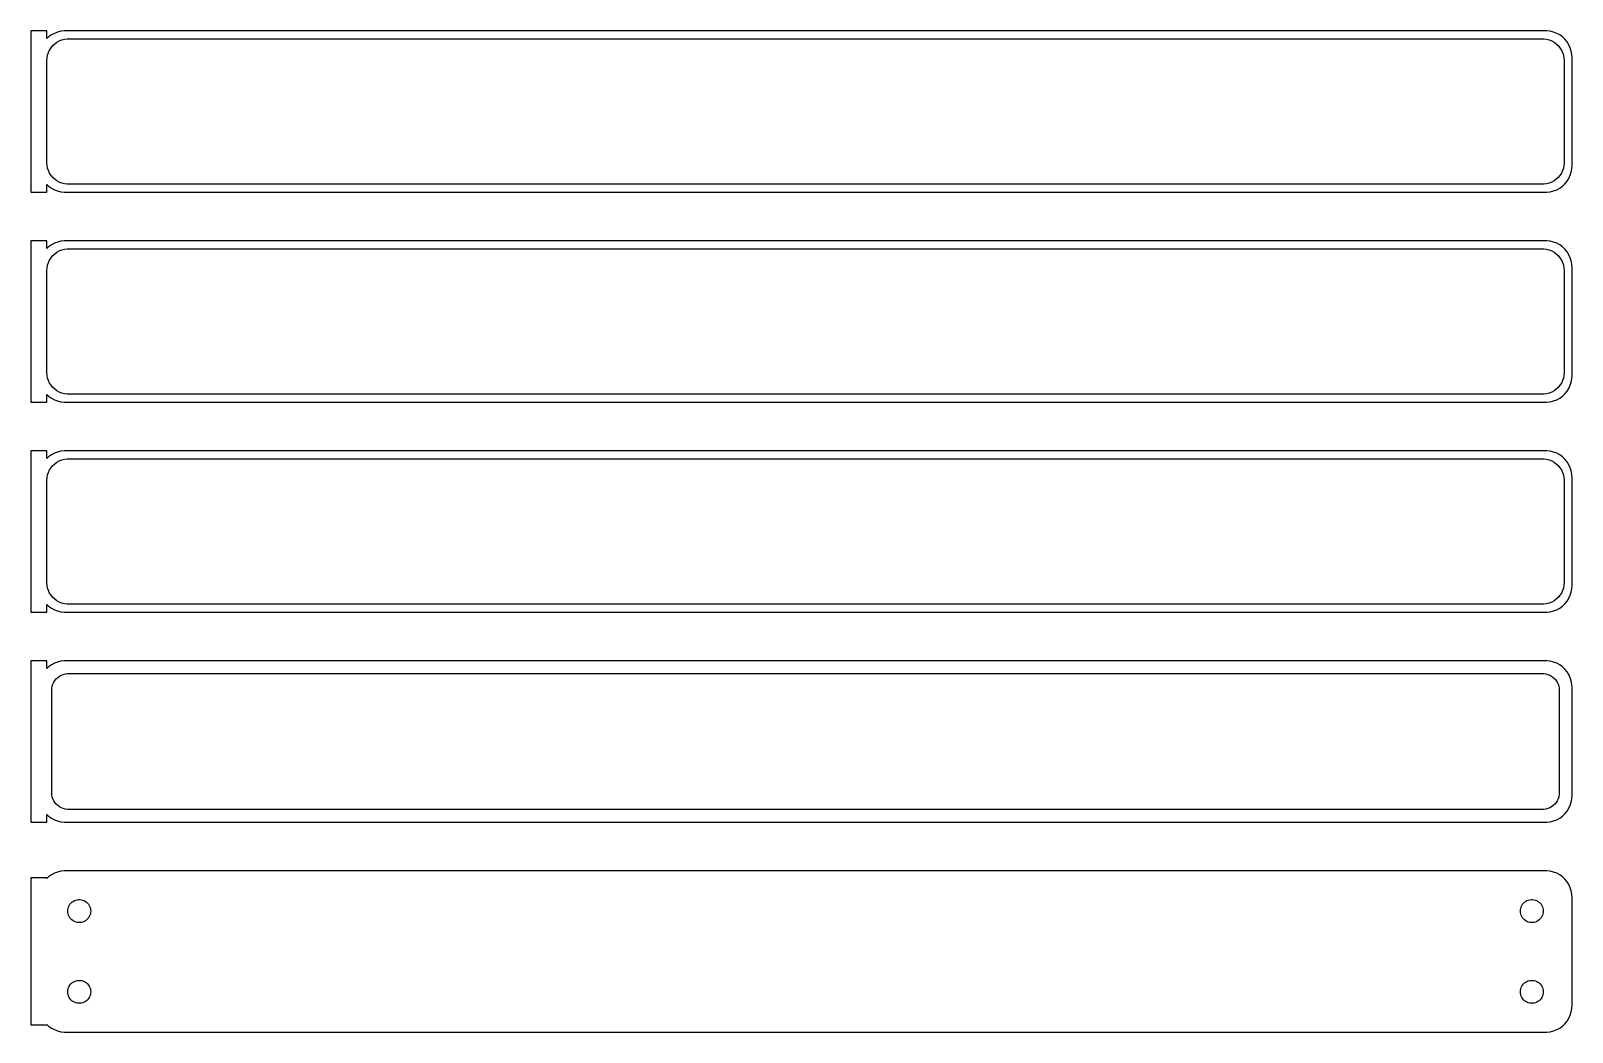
# Model space of a CAD drawing. Header units: metres. Extents: x -144 to 142, y 180 to 366.
import ezdxf

# ---------------------------------------------------------------- set-up
doc = ezdxf.new("R2010")
doc.units = ezdxf.units.M

msp = doc.modelspace()

# ---------------------------------------------------------------- linework, layer by layer
for p, q in [((-141, 365.99), (-144, 365.99)), ((-144, 365.99), (-144, 336.01)), ((-141, 364.559), (-141, 365.99)), ((-140.687, 364.853), (-141, 364.559)), ((-140.179, 365.222), (-140.687, 364.853)), ((-139.629, 365.524), (-140.179, 365.222)), ((-139.045, 365.755), (-139.629, 365.524)), ((-139.55, 363.582), (-139.143, 363.877)), ((-139.143, 363.877), (-138.703, 364.119)), ((-138.437, 365.911), (-139.045, 365.755)), ((-138.703, 364.119), (-138.236, 364.304)), ((-137.814, 365.99), (-138.437, 365.911)), ((-138.236, 364.304), (-137.75, 364.429)), ((137.814, 365.99), (-137.814, 365.99)), ((-137.75, 364.429), (-137.251, 364.492)), ((-137.251, 364.492), (137.251, 364.492)), ((137.251, 364.492), (137.75, 364.429)), ((137.75, 364.429), (138.236, 364.304)), ((138.437, 365.911), (137.814, 365.99)), ((138.236, 364.304), (138.703, 364.119)), ((139.045, 365.755), (138.437, 365.911)), ((138.703, 364.119), (139.143, 363.877)), ((139.629, 365.524), (139.045, 365.755)), ((139.143, 363.877), (139.55, 363.582)), ((140.179, 365.222), (139.629, 365.524)), ((140.687, 364.853), (140.179, 365.222)), ((141.145, 364.423), (140.687, 364.853)), ((141.545, 363.939), (141.145, 364.423)), ((141.882, 363.409), (141.545, 363.939)), ((-141, 360.5), (-140.968, 361.001)), ((-140.968, 361.001), (-140.874, 361.495)), ((-140.874, 361.495), (-140.719, 361.972)), ((-140.719, 361.972), (-140.505, 362.427)), ((-140.505, 362.427), (-140.236, 362.851)), ((-140.236, 362.851), (-139.916, 363.238)), ((-139.916, 363.238), (-139.55, 363.582)), ((139.55, 363.582), (139.916, 363.238)), ((139.916, 363.238), (140.236, 362.851)), ((140.236, 362.851), (140.505, 362.427)), ((140.505, 362.427), (140.719, 361.972)), ((140.719, 361.972), (140.874, 361.495)), ((140.874, 361.495), (140.968, 361.001)), ((140.968, 361.001), (141, 360.5)), ((142.149, 362.841), (141.882, 363.409)), ((142.343, 362.243), (142.149, 362.841)), ((142.461, 361.627), (142.343, 362.243)), ((142.5, 361), (142.461, 361.627)), ((142.5, 341), (142.5, 361)), ((-141, 341.5), (-141, 360.5)), ((141, 360.5), (141, 341.5)), ((-140.968, 340.999), (-141, 341.5)), ((-140.874, 340.505), (-140.968, 340.999)), ((140.968, 340.999), (140.874, 340.505)), ((141, 341.5), (140.968, 340.999)), ((142.461, 340.373), (142.5, 341)), ((-140.719, 340.028), (-140.874, 340.505)), ((-140.505, 339.573), (-140.719, 340.028)), ((-140.236, 339.149), (-140.505, 339.573)), ((-139.916, 338.762), (-140.236, 339.149)), ((-139.55, 338.418), (-139.916, 338.762)), ((-139.143, 338.123), (-139.55, 338.418)), ((-138.703, 337.881), (-139.143, 338.123)), ((139.143, 338.123), (138.703, 337.881)), ((139.55, 338.418), (139.143, 338.123)), ((139.916, 338.762), (139.55, 338.418)), ((140.236, 339.149), (139.916, 338.762)), ((140.505, 339.573), (140.236, 339.149)), ((140.719, 340.028), (140.505, 339.573)), ((140.874, 340.505), (140.719, 340.028)), ((141.545, 338.061), (141.882, 338.591)), ((141.882, 338.591), (142.149, 339.159)), ((142.149, 339.159), (142.343, 339.757)), ((142.343, 339.757), (142.461, 340.373)), ((-144, 336.01), (-141, 336.01)), ((-141, 337.441), (-140.687, 337.147)), ((-141, 336.01), (-141, 337.441)), ((-140.687, 337.147), (-140.179, 336.778)), ((-140.179, 336.778), (-139.629, 336.476)), ((-139.629, 336.476), (-139.045, 336.245)), ((-139.045, 336.245), (-138.437, 336.089)), ((-138.236, 337.696), (-138.703, 337.881)), ((-138.437, 336.089), (-137.814, 336.01)), ((-137.75, 337.571), (-138.236, 337.696)), ((-137.814, 336.01), (137.814, 336.01)), ((-137.251, 337.508), (-137.75, 337.571)), ((137.251, 337.508), (-137.251, 337.508)), ((137.75, 337.571), (137.251, 337.508)), ((138.236, 337.696), (137.75, 337.571)), ((137.814, 336.01), (138.437, 336.089)), ((138.703, 337.881), (138.236, 337.696)), ((138.437, 336.089), (139.045, 336.245)), ((139.045, 336.245), (139.629, 336.476)), ((139.629, 336.476), (140.179, 336.778)), ((140.179, 336.778), (140.687, 337.147)), ((140.687, 337.147), (141.145, 337.577)), ((141.145, 337.577), (141.545, 338.061)), ((-141, 326.99), (-144, 326.99)), ((-144, 326.99), (-144, 297.01)), ((-141, 325.559), (-141, 326.99)), ((-139.045, 326.755), (-139.629, 326.524)), ((-138.437, 326.911), (-139.045, 326.755)), ((-137.814, 326.99), (-138.437, 326.911)), ((137.814, 326.99), (-137.814, 326.99)), ((138.437, 326.911), (137.814, 326.99)), ((139.045, 326.755), (138.437, 326.911)), ((139.629, 326.524), (139.045, 326.755)), ((-140.687, 325.853), (-141, 325.559)), ((-140.179, 326.222), (-140.687, 325.853)), ((-140.505, 323.427), (-140.236, 323.851)), ((-140.236, 323.851), (-139.916, 324.238)), ((-139.629, 326.524), (-140.179, 326.222)), ((-139.916, 324.238), (-139.55, 324.582)), ((-139.55, 324.582), (-139.143, 324.877)), ((-139.143, 324.877), (-138.703, 325.119)), ((-138.703, 325.119), (-138.236, 325.304)), ((-138.236, 325.304), (-137.75, 325.429)), ((-137.75, 325.429), (-137.251, 325.492)), ((-137.251, 325.492), (137.251, 325.492)), ((137.251, 325.492), (137.75, 325.429)), ((137.75, 325.429), (138.236, 325.304)), ((138.236, 325.304), (138.703, 325.119)), ((138.703, 325.119), (139.143, 324.877)), ((139.143, 324.877), (139.55, 324.582)), ((139.55, 324.582), (139.916, 324.238)), ((140.179, 326.222), (139.629, 326.524)), ((139.916, 324.238), (140.236, 323.851)), ((140.687, 325.853), (140.179, 326.222)), ((140.236, 323.851), (140.505, 323.427)), ((141.145, 325.423), (140.687, 325.853)), ((141.545, 324.939), (141.145, 325.423)), ((141.882, 324.409), (141.545, 324.939)), ((142.149, 323.841), (141.882, 324.409)), ((142.343, 323.243), (142.149, 323.841)), ((-141, 321.5), (-140.968, 322.001)), ((-141, 302.5), (-141, 321.5)), ((-140.968, 322.001), (-140.874, 322.495)), ((-140.874, 322.495), (-140.719, 322.972)), ((-140.719, 322.972), (-140.505, 323.427)), ((140.505, 323.427), (140.719, 322.972)), ((140.719, 322.972), (140.874, 322.495)), ((140.874, 322.495), (140.968, 322.001)), ((140.968, 322.001), (141, 321.5)), ((141, 321.5), (141, 302.5)), ((142.461, 322.627), (142.343, 323.243)), ((142.5, 322), (142.461, 322.627)), ((142.5, 302), (142.5, 322)), ((-140.968, 301.999), (-141, 302.5)), ((-140.874, 301.505), (-140.968, 301.999)), ((-140.719, 301.028), (-140.874, 301.505)), ((-140.505, 300.573), (-140.719, 301.028)), ((140.719, 301.028), (140.505, 300.573)), ((140.874, 301.505), (140.719, 301.028)), ((140.968, 301.999), (140.874, 301.505)), ((141, 302.5), (140.968, 301.999)), ((142.343, 300.757), (142.461, 301.373)), ((142.461, 301.373), (142.5, 302)), ((-141, 298.441), (-140.687, 298.147)), ((-141, 297.01), (-141, 298.441)), ((-140.687, 298.147), (-140.179, 297.778)), ((-140.236, 300.149), (-140.505, 300.573)), ((-139.916, 299.762), (-140.236, 300.149)), ((-139.55, 299.418), (-139.916, 299.762)), ((-139.143, 299.123), (-139.55, 299.418)), ((-138.703, 298.881), (-139.143, 299.123)), ((-138.236, 298.696), (-138.703, 298.881)), ((-137.75, 298.571), (-138.236, 298.696)), ((-137.251, 298.508), (-137.75, 298.571)), ((137.251, 298.508), (-137.251, 298.508)), ((137.75, 298.571), (137.251, 298.508)), ((138.236, 298.696), (137.75, 298.571)), ((138.703, 298.881), (138.236, 298.696)), ((139.143, 299.123), (138.703, 298.881)), ((139.55, 299.418), (139.143, 299.123)), ((139.916, 299.762), (139.55, 299.418)), ((140.236, 300.149), (139.916, 299.762)), ((140.179, 297.778), (140.687, 298.147)), ((140.505, 300.573), (140.236, 300.149)), ((140.687, 298.147), (141.145, 298.577)), ((141.145, 298.577), (141.545, 299.061)), ((141.545, 299.061), (141.882, 299.591)), ((141.882, 299.591), (142.149, 300.159)), ((142.149, 300.159), (142.343, 300.757)), ((-144, 297.01), (-141, 297.01)), ((-140.179, 297.778), (-139.629, 297.476)), ((-139.629, 297.476), (-139.045, 297.245)), ((-139.045, 297.245), (-138.437, 297.089)), ((-138.437, 297.089), (-137.814, 297.01)), ((-137.814, 297.01), (137.814, 297.01)), ((137.814, 297.01), (138.437, 297.089)), ((138.437, 297.089), (139.045, 297.245)), ((139.045, 297.245), (139.629, 297.476)), ((139.629, 297.476), (140.179, 297.778)), ((-141, 287.99), (-144, 287.99)), ((-144, 287.99), (-144, 258.01)), ((-141, 286.559), (-141, 287.99)), ((-140.687, 286.853), (-141, 286.559)), ((-140.179, 287.222), (-140.687, 286.853)), ((-139.629, 287.524), (-140.179, 287.222)), ((-139.045, 287.755), (-139.629, 287.524)), ((-138.437, 287.911), (-139.045, 287.755)), ((-137.814, 287.99), (-138.437, 287.911)), ((137.814, 287.99), (-137.814, 287.99)), ((138.437, 287.911), (137.814, 287.99)), ((139.045, 287.755), (138.437, 287.911)), ((139.629, 287.524), (139.045, 287.755)), ((140.179, 287.222), (139.629, 287.524)), ((140.687, 286.853), (140.179, 287.222)), ((141.145, 286.423), (140.687, 286.853)), ((-140.874, 283.495), (-140.719, 283.972)), ((-140.719, 283.972), (-140.505, 284.427)), ((-140.505, 284.427), (-140.236, 284.851)), ((-140.236, 284.851), (-139.916, 285.238)), ((-139.916, 285.238), (-139.55, 285.582)), ((-139.55, 285.582), (-139.143, 285.877)), ((-139.143, 285.877), (-138.703, 286.119)), ((-138.703, 286.119), (-138.236, 286.304)), ((-138.236, 286.304), (-137.75, 286.429)), ((-137.75, 286.429), (-137.251, 286.492)), ((-137.251, 286.492), (137.251, 286.492)), ((137.251, 286.492), (137.75, 286.429)), ((137.75, 286.429), (138.236, 286.304)), ((138.236, 286.304), (138.703, 286.119)), ((138.703, 286.119), (139.143, 285.877)), ((139.143, 285.877), (139.55, 285.582)), ((139.55, 285.582), (139.916, 285.238)), ((139.916, 285.238), (140.236, 284.851)), ((140.236, 284.851), (140.505, 284.427)), ((140.505, 284.427), (140.719, 283.972)), ((140.719, 283.972), (140.874, 283.495)), ((141.545, 285.939), (141.145, 286.423)), ((141.882, 285.409), (141.545, 285.939)), ((142.149, 284.841), (141.882, 285.409)), ((142.343, 284.243), (142.149, 284.841)), ((142.461, 283.627), (142.343, 284.243)), ((-141, 282.5), (-140.968, 283.001)), ((-141, 263.5), (-141, 282.5)), ((-140.968, 283.001), (-140.874, 283.495)), ((140.874, 283.495), (140.968, 283.001)), ((140.968, 283.001), (141, 282.5)), ((141, 282.5), (141, 263.5)), ((142.5, 283), (142.461, 283.627)), ((142.5, 263), (142.5, 283)), ((-140.968, 262.999), (-141, 263.5)), ((-140.874, 262.505), (-140.968, 262.999)), ((-140.719, 262.028), (-140.874, 262.505)), ((-140.505, 261.573), (-140.719, 262.028)), ((-140.236, 261.149), (-140.505, 261.573)), ((-139.916, 260.762), (-140.236, 261.149)), ((-139.55, 260.418), (-139.916, 260.762)), ((139.916, 260.762), (139.55, 260.418)), ((140.236, 261.149), (139.916, 260.762)), ((140.505, 261.573), (140.236, 261.149)), ((140.719, 262.028), (140.505, 261.573)), ((140.874, 262.505), (140.719, 262.028)), ((140.968, 262.999), (140.874, 262.505)), ((141, 263.5), (140.968, 262.999)), ((141.882, 260.591), (142.149, 261.159)), ((142.149, 261.159), (142.343, 261.757)), ((142.343, 261.757), (142.461, 262.373)), ((142.461, 262.373), (142.5, 263)), ((-144, 258.01), (-141, 258.01)), ((-141, 259.441), (-140.687, 259.147)), ((-141, 258.01), (-141, 259.441)), ((-140.687, 259.147), (-140.179, 258.778)), ((-140.179, 258.778), (-139.629, 258.476)), ((-139.629, 258.476), (-139.045, 258.245)), ((-139.143, 260.123), (-139.55, 260.418)), ((-138.703, 259.881), (-139.143, 260.123)), ((-139.045, 258.245), (-138.437, 258.089)), ((-138.236, 259.696), (-138.703, 259.881)), ((-138.437, 258.089), (-137.814, 258.01)), ((-137.75, 259.571), (-138.236, 259.696)), ((-137.814, 258.01), (137.814, 258.01)), ((-137.251, 259.508), (-137.75, 259.571)), ((137.251, 259.508), (-137.251, 259.508)), ((137.75, 259.571), (137.251, 259.508)), ((138.236, 259.696), (137.75, 259.571)), ((137.814, 258.01), (138.437, 258.089)), ((138.703, 259.881), (138.236, 259.696)), ((138.437, 258.089), (139.045, 258.245)), ((139.143, 260.123), (138.703, 259.881)), ((139.045, 258.245), (139.629, 258.476)), ((139.55, 260.418), (139.143, 260.123)), ((139.629, 258.476), (140.179, 258.778)), ((140.179, 258.778), (140.687, 259.147)), ((140.687, 259.147), (141.145, 259.577)), ((141.145, 259.577), (141.545, 260.061)), ((141.545, 260.061), (141.882, 260.591)), ((-141, 248.979), (-144, 248.979)), ((-144, 248.979), (-144, 219.021)), ((-141, 247.559), (-141, 248.979)), ((-140.687, 247.853), (-141, 247.559)), ((-140.179, 248.222), (-140.687, 247.853)), ((-139.629, 248.524), (-140.179, 248.222)), ((-139.045, 248.755), (-139.629, 248.524)), ((-138.437, 248.911), (-139.045, 248.755)), ((-137.814, 248.99), (-138.437, 248.911)), ((-138.325, 246.317), (-137.962, 246.461)), ((-137.962, 246.461), (-137.583, 246.558)), ((137.814, 248.99), (-137.814, 248.99)), ((-137.583, 246.558), (-137.195, 246.607)), ((-137.195, 246.607), (137.195, 246.607)), ((137.195, 246.607), (137.583, 246.558)), ((137.583, 246.558), (137.962, 246.461)), ((138.437, 248.911), (137.814, 248.99)), ((137.962, 246.461), (138.325, 246.317)), ((139.045, 248.755), (138.437, 248.911)), ((139.629, 248.524), (139.045, 248.755)), ((140.179, 248.222), (139.629, 248.524)), ((140.687, 247.853), (140.179, 248.222)), ((141.145, 247.423), (140.687, 247.853)), ((141.545, 246.939), (141.145, 247.423)), ((141.882, 246.409), (141.545, 246.939)), ((142.149, 245.841), (141.882, 246.409)), ((-140.113, 243.5), (-140.088, 243.89)), ((-140.088, 243.89), (-140.015, 244.274)), ((-140.015, 244.274), (-139.894, 244.646)), ((-139.894, 244.646), (-139.728, 245)), ((-139.728, 245), (-139.518, 245.33)), ((-139.518, 245.33), (-139.269, 245.631)), ((-139.269, 245.631), (-138.984, 245.899)), ((-138.984, 245.899), (-138.668, 246.128)), ((-138.668, 246.128), (-138.325, 246.317)), ((138.325, 246.317), (138.668, 246.128)), ((138.668, 246.128), (138.984, 245.899)), ((138.984, 245.899), (139.269, 245.631)), ((139.269, 245.631), (139.518, 245.33)), ((139.518, 245.33), (139.728, 245)), ((139.728, 245), (139.894, 244.646)), ((139.894, 244.646), (140.015, 244.274)), ((140.015, 244.274), (140.088, 243.89)), ((140.088, 243.89), (140.113, 243.5)), ((142.343, 245.243), (142.149, 245.841)), ((142.461, 244.627), (142.343, 245.243)), ((142.5, 244), (142.461, 244.627)), ((142.5, 224), (142.5, 244)), ((-140.113, 224.5), (-140.113, 243.5)), ((140.113, 243.5), (140.113, 224.5)), ((-140.088, 224.11), (-140.113, 224.5)), ((-140.015, 223.726), (-140.088, 224.11)), ((-139.894, 223.354), (-140.015, 223.726)), ((140.015, 223.726), (139.894, 223.354)), ((140.088, 224.11), (140.015, 223.726)), ((140.113, 224.5), (140.088, 224.11)), ((142.461, 223.373), (142.5, 224)), ((-139.728, 223), (-139.894, 223.354)), ((-139.518, 222.67), (-139.728, 223)), ((-139.269, 222.369), (-139.518, 222.67)), ((-138.984, 222.101), (-139.269, 222.369)), ((-138.668, 221.872), (-138.984, 222.101)), ((-138.325, 221.683), (-138.668, 221.872)), ((-137.962, 221.539), (-138.325, 221.683)), ((-137.583, 221.442), (-137.962, 221.539)), ((-137.195, 221.393), (-137.583, 221.442)), ((137.195, 221.393), (-137.195, 221.393)), ((137.583, 221.442), (137.195, 221.393)), ((137.962, 221.539), (137.583, 221.442)), ((138.325, 221.683), (137.962, 221.539)), ((138.668, 221.872), (138.325, 221.683)), ((138.984, 222.101), (138.668, 221.872)), ((139.269, 222.369), (138.984, 222.101)), ((139.518, 222.67), (139.269, 222.369)), ((139.728, 223), (139.518, 222.67)), ((139.894, 223.354), (139.728, 223)), ((141.145, 220.577), (141.545, 221.061)), ((141.545, 221.061), (141.882, 221.591)), ((141.882, 221.591), (142.149, 222.159)), ((142.149, 222.159), (142.343, 222.757)), ((142.343, 222.757), (142.461, 223.373)), ((-144, 219.021), (-141, 219.021)), ((-141, 219.021), (-141, 220.441)), ((-141, 220.441), (-140.687, 220.147)), ((-140.687, 220.147), (-140.179, 219.778)), ((-140.179, 219.778), (-139.629, 219.476)), ((-139.629, 219.476), (-139.045, 219.245)), ((-139.045, 219.245), (-138.437, 219.089)), ((-138.437, 219.089), (-137.814, 219.01)), ((-137.814, 219.01), (137.814, 219.01)), ((137.814, 219.01), (138.437, 219.089)), ((138.437, 219.089), (139.045, 219.245)), ((139.045, 219.245), (139.629, 219.476)), ((139.629, 219.476), (140.179, 219.778)), ((140.179, 219.778), (140.687, 220.147)), ((140.687, 220.147), (141.145, 220.577)), ((-140.179, 209.222), (-140.687, 208.853)), ((-139.629, 209.524), (-140.179, 209.222)), ((-139.045, 209.755), (-139.629, 209.524)), ((-138.437, 209.911), (-139.045, 209.755)), ((-137.814, 209.99), (-138.437, 209.911)), ((137.814, 209.99), (-137.814, 209.99)), ((138.437, 209.911), (137.814, 209.99)), ((139.045, 209.755), (138.437, 209.911)), ((139.629, 209.524), (139.045, 209.755)), ((140.179, 209.222), (139.629, 209.524)), ((140.687, 208.853), (140.179, 209.222)), ((-141, 208.653), (-144, 208.653)), ((-144, 208.653), (-144, 181.347)), ((-140.687, 208.853), (-141, 208.559)), ((-141, 208.559), (-141, 208.653)), ((141.145, 208.423), (140.687, 208.853)), ((141.545, 207.939), (141.145, 208.423)), ((141.882, 207.409), (141.545, 207.939)), ((142.149, 206.841), (141.882, 207.409)), ((142.343, 206.243), (142.149, 206.841)), ((-136.985, 203.286), (-136.871, 203.529)), ((-136.871, 203.529), (-136.727, 203.755)), ((-136.727, 203.755), (-136.557, 203.962)), ((-136.557, 203.962), (-136.361, 204.145)), ((-136.361, 204.145), (-136.144, 204.303)), ((-136.144, 204.303), (-135.909, 204.432)), ((-135.909, 204.432), (-135.66, 204.531)), ((-135.66, 204.531), (-135.4, 204.597)), ((-135.4, 204.597), (-135.134, 204.631)), ((-135.134, 204.631), (-134.866, 204.631)), ((-134.866, 204.631), (-134.6, 204.597)), ((-134.6, 204.597), (-134.34, 204.531)), ((-134.34, 204.531), (-134.091, 204.432)), ((-134.091, 204.432), (-133.856, 204.303)), ((-133.856, 204.303), (-133.639, 204.145)), ((-133.639, 204.145), (-133.443, 203.962)), ((-133.443, 203.962), (-133.273, 203.755)), ((-133.273, 203.755), (-133.129, 203.529)), ((-133.129, 203.529), (-133.015, 203.286)), ((133.015, 203.286), (133.129, 203.529)), ((133.129, 203.529), (133.273, 203.755)), ((133.273, 203.755), (133.443, 203.962)), ((133.443, 203.962), (133.639, 204.145)), ((133.639, 204.145), (133.856, 204.303)), ((133.856, 204.303), (134.091, 204.432)), ((134.091, 204.432), (134.34, 204.531)), ((134.34, 204.531), (134.6, 204.597)), ((134.6, 204.597), (134.866, 204.631)), ((134.866, 204.631), (135.134, 204.631)), ((135.134, 204.631), (135.4, 204.597)), ((135.4, 204.597), (135.66, 204.531)), ((135.66, 204.531), (135.909, 204.432)), ((135.909, 204.432), (136.144, 204.303)), ((136.144, 204.303), (136.361, 204.145)), ((136.361, 204.145), (136.557, 203.962)), ((136.557, 203.962), (136.727, 203.755)), ((136.727, 203.755), (136.871, 203.529)), ((136.871, 203.529), (136.985, 203.286)), ((142.461, 205.627), (142.343, 206.243)), ((142.5, 205), (142.461, 205.627)), ((142.5, 185), (142.5, 205)), ((-137.135, 202.5), (-137.118, 202.768)), ((-137.118, 202.232), (-137.135, 202.5)), ((-137.118, 202.768), (-137.068, 203.031)), ((-137.068, 201.969), (-137.118, 202.232)), ((-137.068, 203.031), (-136.985, 203.286)), ((-136.985, 201.714), (-137.068, 201.969)), ((-136.871, 201.471), (-136.985, 201.714)), ((-136.727, 201.245), (-136.871, 201.471)), ((-136.557, 201.038), (-136.727, 201.245)), ((-136.361, 200.855), (-136.557, 201.038)), ((-136.144, 200.697), (-136.361, 200.855)), ((-135.909, 200.568), (-136.144, 200.697)), ((-135.66, 200.469), (-135.909, 200.568)), ((-134.091, 200.568), (-134.34, 200.469)), ((-133.856, 200.697), (-134.091, 200.568)), ((-133.639, 200.855), (-133.856, 200.697)), ((-133.443, 201.038), (-133.639, 200.855)), ((-133.273, 201.245), (-133.443, 201.038)), ((-133.129, 201.471), (-133.273, 201.245)), ((-133.015, 201.714), (-133.129, 201.471)), ((-133.015, 203.286), (-132.932, 203.031)), ((-132.932, 201.969), (-133.015, 201.714)), ((-132.932, 203.031), (-132.882, 202.768)), ((-132.882, 202.232), (-132.932, 201.969)), ((-132.882, 202.768), (-132.865, 202.5)), ((-132.865, 202.5), (-132.882, 202.232)), ((132.865, 202.5), (132.882, 202.768)), ((132.882, 202.232), (132.865, 202.5)), ((132.882, 202.768), (132.932, 203.031)), ((132.932, 201.969), (132.882, 202.232)), ((132.932, 203.031), (133.015, 203.286)), ((133.015, 201.714), (132.932, 201.969)), ((133.129, 201.471), (133.015, 201.714)), ((133.273, 201.245), (133.129, 201.471)), ((133.443, 201.038), (133.273, 201.245)), ((133.639, 200.855), (133.443, 201.038)), ((133.856, 200.697), (133.639, 200.855)), ((134.091, 200.568), (133.856, 200.697)), ((134.34, 200.469), (134.091, 200.568)), ((135.909, 200.568), (135.66, 200.469)), ((136.144, 200.697), (135.909, 200.568)), ((136.361, 200.855), (136.144, 200.697)), ((136.557, 201.038), (136.361, 200.855)), ((136.727, 201.245), (136.557, 201.038)), ((136.871, 201.471), (136.727, 201.245)), ((136.985, 201.714), (136.871, 201.471)), ((136.985, 203.286), (137.068, 203.031)), ((137.068, 201.969), (136.985, 201.714)), ((137.068, 203.031), (137.118, 202.768)), ((137.118, 202.232), (137.068, 201.969)), ((137.118, 202.768), (137.135, 202.5)), ((137.135, 202.5), (137.118, 202.232)), ((-135.4, 200.403), (-135.66, 200.469)), ((-135.134, 200.369), (-135.4, 200.403)), ((-134.866, 200.369), (-135.134, 200.369)), ((-134.6, 200.403), (-134.866, 200.369)), ((-134.34, 200.469), (-134.6, 200.403)), ((134.6, 200.403), (134.34, 200.469)), ((134.866, 200.369), (134.6, 200.403)), ((135.134, 200.369), (134.866, 200.369)), ((135.4, 200.403), (135.134, 200.369)), ((135.66, 200.469), (135.4, 200.403)), ((-136.557, 188.962), (-136.361, 189.145)), ((-136.361, 189.145), (-136.144, 189.303)), ((-136.144, 189.303), (-135.909, 189.432)), ((-135.909, 189.432), (-135.66, 189.531)), ((-135.66, 189.531), (-135.4, 189.597)), ((-135.4, 189.597), (-135.134, 189.631)), ((-135.134, 189.631), (-134.866, 189.631)), ((-134.866, 189.631), (-134.6, 189.597)), ((-134.6, 189.597), (-134.34, 189.531)), ((-134.34, 189.531), (-134.091, 189.432)), ((-134.091, 189.432), (-133.856, 189.303)), ((-133.856, 189.303), (-133.639, 189.145)), ((-133.639, 189.145), (-133.443, 188.962)), ((133.443, 188.962), (133.639, 189.145)), ((133.639, 189.145), (133.856, 189.303)), ((133.856, 189.303), (134.091, 189.432)), ((134.091, 189.432), (134.34, 189.531)), ((134.34, 189.531), (134.6, 189.597)), ((134.6, 189.597), (134.866, 189.631)), ((134.866, 189.631), (135.134, 189.631)), ((135.134, 189.631), (135.4, 189.597)), ((135.4, 189.597), (135.66, 189.531)), ((135.66, 189.531), (135.909, 189.432)), ((135.909, 189.432), (136.144, 189.303)), ((136.144, 189.303), (136.361, 189.145)), ((136.361, 189.145), (136.557, 188.962)), ((-137.135, 187.5), (-137.118, 187.768)), ((-137.118, 187.232), (-137.135, 187.5)), ((-137.118, 187.768), (-137.068, 188.031)), ((-137.068, 186.969), (-137.118, 187.232)), ((-137.068, 188.031), (-136.985, 188.286)), ((-136.985, 186.714), (-137.068, 186.969)), ((-136.985, 188.286), (-136.871, 188.529)), ((-136.871, 186.471), (-136.985, 186.714)), ((-136.871, 188.529), (-136.727, 188.755)), ((-136.727, 186.245), (-136.871, 186.471)), ((-136.727, 188.755), (-136.557, 188.962)), ((-136.557, 186.038), (-136.727, 186.245)), ((-133.443, 188.962), (-133.273, 188.755)), ((-133.273, 186.245), (-133.443, 186.038)), ((-133.273, 188.755), (-133.129, 188.529)), ((-133.129, 186.471), (-133.273, 186.245)), ((-133.129, 188.529), (-133.015, 188.286)), ((-133.015, 186.714), (-133.129, 186.471)), ((-133.015, 188.286), (-132.932, 188.031)), ((-132.932, 186.969), (-133.015, 186.714)), ((-132.932, 188.031), (-132.882, 187.768)), ((-132.882, 187.232), (-132.932, 186.969)), ((-132.882, 187.768), (-132.865, 187.5)), ((-132.865, 187.5), (-132.882, 187.232)), ((132.865, 187.5), (132.882, 187.768)), ((132.882, 187.232), (132.865, 187.5)), ((132.882, 187.768), (132.932, 188.031)), ((132.932, 186.969), (132.882, 187.232)), ((132.932, 188.031), (133.015, 188.286)), ((133.015, 186.714), (132.932, 186.969)), ((133.015, 188.286), (133.129, 188.529)), ((133.129, 186.471), (133.015, 186.714)), ((133.129, 188.529), (133.273, 188.755)), ((133.273, 186.245), (133.129, 186.471)), ((133.273, 188.755), (133.443, 188.962)), ((133.443, 186.038), (133.273, 186.245)), ((136.557, 188.962), (136.727, 188.755)), ((136.727, 186.245), (136.557, 186.038)), ((136.727, 188.755), (136.871, 188.529)), ((136.871, 186.471), (136.727, 186.245)), ((136.871, 188.529), (136.985, 188.286)), ((136.985, 186.714), (136.871, 186.471)), ((136.985, 188.286), (137.068, 188.031)), ((137.068, 186.969), (136.985, 186.714)), ((137.068, 188.031), (137.118, 187.768)), ((137.118, 187.232), (137.068, 186.969)), ((137.118, 187.768), (137.135, 187.5)), ((137.135, 187.5), (137.118, 187.232)), ((-136.361, 185.855), (-136.557, 186.038)), ((-136.144, 185.697), (-136.361, 185.855)), ((-135.909, 185.568), (-136.144, 185.697)), ((-135.66, 185.469), (-135.909, 185.568)), ((-135.4, 185.403), (-135.66, 185.469)), ((-135.134, 185.369), (-135.4, 185.403)), ((-134.866, 185.369), (-135.134, 185.369)), ((-134.6, 185.403), (-134.866, 185.369)), ((-134.34, 185.469), (-134.6, 185.403)), ((-134.091, 185.568), (-134.34, 185.469)), ((-133.856, 185.697), (-134.091, 185.568)), ((-133.639, 185.855), (-133.856, 185.697)), ((-133.443, 186.038), (-133.639, 185.855)), ((133.639, 185.855), (133.443, 186.038)), ((133.856, 185.697), (133.639, 185.855)), ((134.091, 185.568), (133.856, 185.697)), ((134.34, 185.469), (134.091, 185.568)), ((134.6, 185.403), (134.34, 185.469)), ((134.866, 185.369), (134.6, 185.403)), ((135.134, 185.369), (134.866, 185.369)), ((135.4, 185.403), (135.134, 185.369)), ((135.66, 185.469), (135.4, 185.403)), ((135.909, 185.568), (135.66, 185.469)), ((136.144, 185.697), (135.909, 185.568)), ((136.361, 185.855), (136.144, 185.697)), ((136.557, 186.038), (136.361, 185.855)), ((142.149, 183.159), (142.343, 183.757)), ((142.343, 183.757), (142.461, 184.373)), ((142.461, 184.373), (142.5, 185)), ((-144, 181.347), (-141, 181.347)), ((-141, 181.347), (-141, 181.441)), ((-141, 181.441), (-140.687, 181.147)), ((-140.687, 181.147), (-140.179, 180.778)), ((-140.179, 180.778), (-139.629, 180.476)), ((139.629, 180.476), (140.179, 180.778)), ((140.179, 180.778), (140.687, 181.147)), ((140.687, 181.147), (141.145, 181.577)), ((141.145, 181.577), (141.545, 182.061)), ((141.545, 182.061), (141.882, 182.591)), ((141.882, 182.591), (142.149, 183.159)), ((-139.629, 180.476), (-139.045, 180.245)), ((-139.045, 180.245), (-138.437, 180.089)), ((-138.437, 180.089), (-137.814, 180.01)), ((-137.814, 180.01), (137.814, 180.01)), ((137.814, 180.01), (138.437, 180.089)), ((138.437, 180.089), (139.045, 180.245)), ((139.045, 180.245), (139.629, 180.476))]:
    msp.add_line(p, q)

doc.saveas('drawing.dxf')
